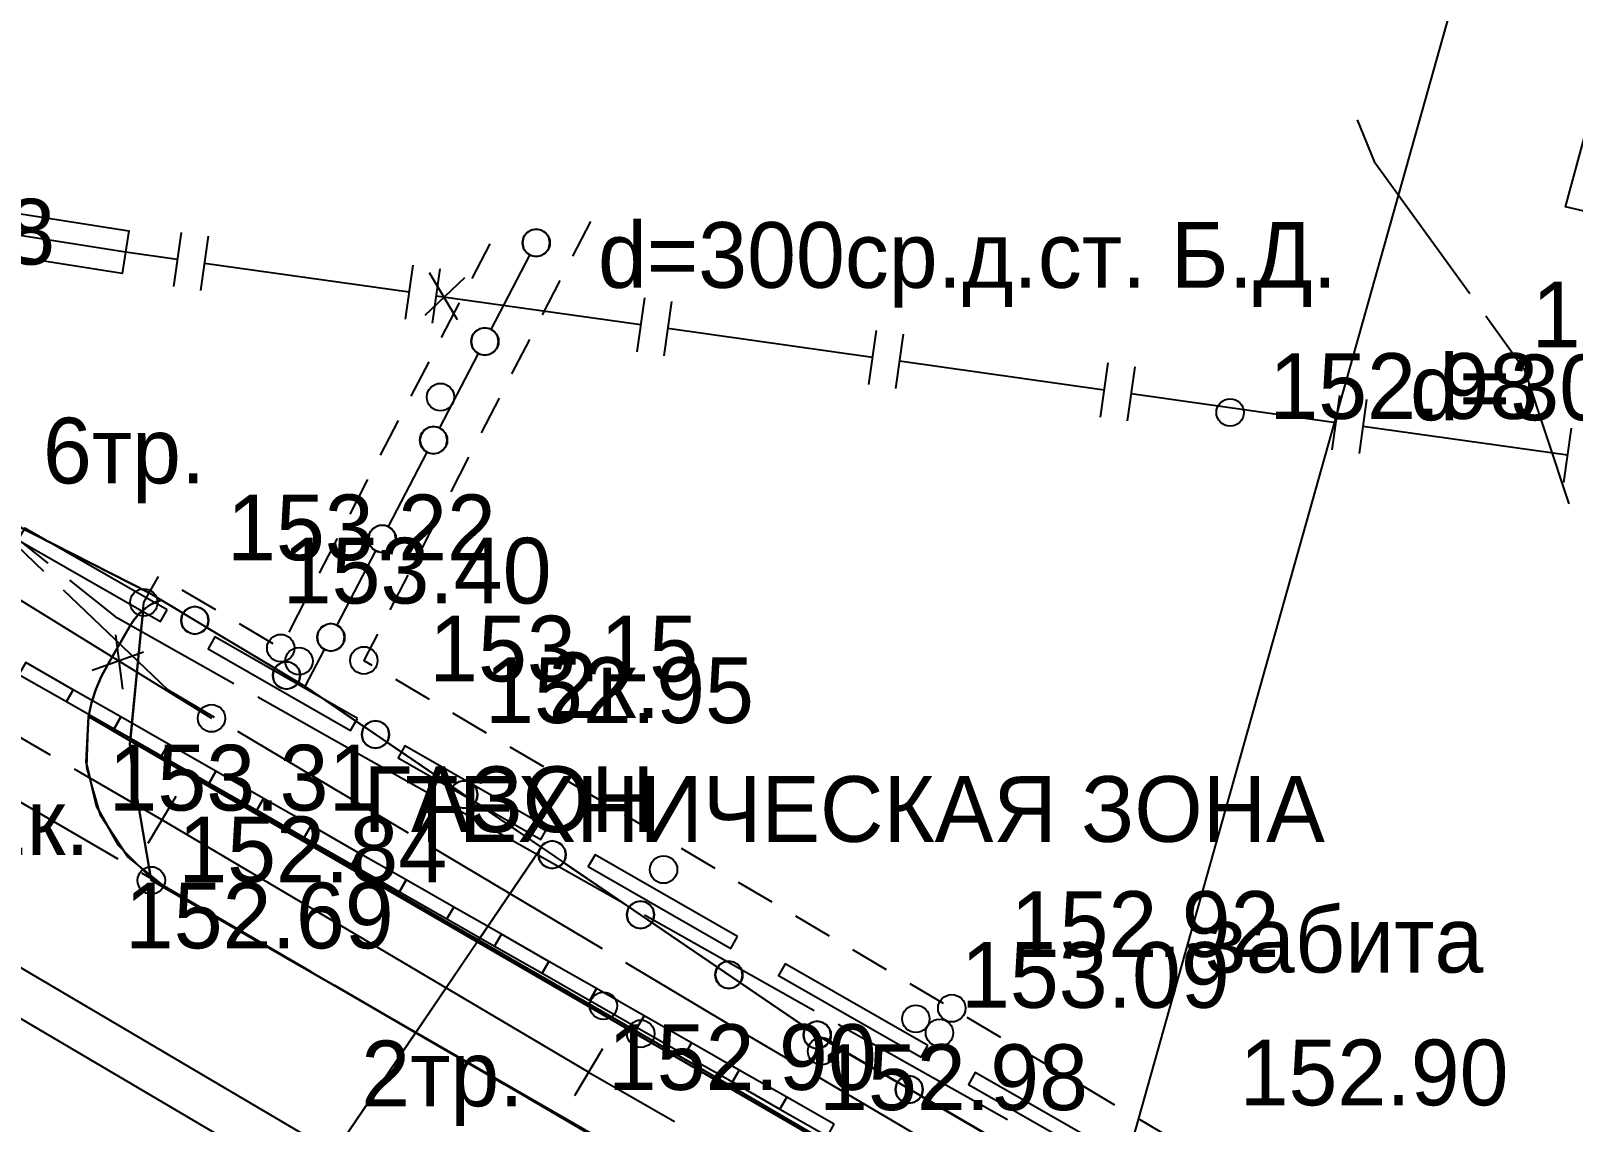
# Model space of a CAD drawing. Header units: metres. Extents: x -2743 to 126, y 13412 to 13916.
# Drawn here: x -1975.53 to -1947.38, y 13703.82 to 13723.75 of the extents above; entities that cross this region are included whole.
import ezdxf

# ---------------------------------------------------------------- set-up
doc = ezdxf.new("R2010")
doc.units = ezdxf.units.M
for name, color, linetype in [('link-улица Берзарина_Граница работ$0$ГП_Граница проектирования', 7, 'Continuous'), ('link-улица Берзарина_Покрытия — Новые$0$ДВ_ПП_Газон_Р', 7, 'Continuous'), ('link-улица Берзарина_Покрытия — Новые$0$ДВ_ПП_Газон_У за счет АБ_ПЧ', 7, 'Continuous'), ('link-улица Берзарина_Покрытия — Новые$0$ДВ_ПП_Газон_У за счет АБ_ТР', 7, 'Continuous'), ('link-улица Берзарина_Покрытия — Новые$0$ДВ_ПП_Тип2_Р_покрытия_ПЧ_Местные', 7, 'Continuous'), ('link-улица Берзарина_Покрытия — Новые$0$ДВ_ПП_Тип5_Р ТР', 7, 'Continuous'), ('link-улица Берзарина_Покрытия — Новые$0$ДВ_ПП_Тип6_У_ТР_3м за счет АБ_ПЧ', 7, 'Continuous'), ('link_улица Берзарина_борта$0$ДВ_ГП_П_Борт_БР100.30.15', 7, 'Continuous'), ('link_улица Берзарина_борта$0$ДВ_ГП_П_Борт_Пониженный_бетонный', 7, 'Continuous'), ('output[1-12]_3_ДЖКХ-24_03233kl$0$Красные линии', 7, 'Continuous'), ('output[1-12]_3_ДЖКХ-24_03233tp$0$Горизонтали', 7, 'Continuous'), ('output[1-12]_3_ДЖКХ-24_03233tp$0$Граница улицы', 7, 'Continuous'), ('output[1-12]_3_ДЖКХ-24_03233tp$0$Здания', 7, 'Continuous'), ('output[1-12]_3_ДЖКХ-24_03233tp$0$Леса и газоны', 7, 'Continuous'), ('output[1-12]_3_ДЖКХ-24_03233tp$0$Ограды', 7, 'Continuous'), ('output[1-12]_3_ДЖКХ-24_03233tp$0$Отдельно стоящее дерево', 7, 'Continuous'), ('output[1-12]_3_ДЖКХ-24_03233tp$0$Светофоры', 7, 'Continuous'), ('output[1-12]_3_ДЖКХ-24_03233tp$0$Указатель подз коммуникаций', 7, 'Continuous'), ('output[1-12]_3_ДЖКХ-24_03233tp$0$Фонтаны', 7, 'Continuous'), ('output[1-12]_3_ДЖКХ-24_03233up$0$Водопровод', 7, 'Continuous'), ('output[1-12]_3_ДЖКХ-24_03233up$0$Водосток', 7, 'Continuous'), ('output[1-12]_3_ДЖКХ-24_03233up$0$Газопровод', 7, 'Continuous'), ('output[1-12]_3_ДЖКХ-24_03233up$0$Кабель связи', 7, 'Continuous'), ('output[1-12]_3_ДЖКХ-24_03233up$0$Кабель электрический', 7, 'Continuous'), ('output[19-22]_3_ДЖКХ-25_01840up$0$Газопровод', 7, 'Continuous')]:
    doc.layers.add(name, color=color, linetype=linetype)

msp = doc.modelspace()

# ---------------------------------------------------------------- linework, layer by layer
at = {"layer": 'link-улица Берзарина_Граница работ$0$ГП_Граница проектирования'}
msp.add_lwpolyline([(-2019.498, 13739.951), (-1992.683, 13724.563), (-1993.025, 13723.061), (-1989.311, 13720.972), (-1989.011, 13722.383), (-1976.881, 13715.27), (-1973.36, 13713.48), (-1970.524, 13711.775), (-1964.403, 13707.609), (-1961.177, 13705.413), (-1954.441, 13701.473), (-1945.987, 13696.555), (-1937.518, 13691.64), (-1925.652, 13684.776), (-1910.389, 13675.967)], dxfattribs=at)
at = {"layer": 'link-улица Берзарина_Покрытия — Новые$0$ДВ_ПП_Газон_Р'}
for points in [[(-1973.156, 13713.357), (-1973.244, 13713.323), (-1973.329, 13713.281), (-1973.409, 13713.232), (-1973.484, 13713.175), (-1973.536, 13712.647), (-1973.715, 13710.821), (-1967.362, 13707.147), (-1966.214, 13708.841), (-1970.524, 13711.775), (-1973.156, 13713.357)], [(-1945.987, 13696.555), (-1954.441, 13701.473), (-1961.177, 13705.413), (-1964.403, 13707.609), (-1966.214, 13708.841), (-1967.362, 13707.147), (-1963.504, 13704.916), (-1952.617, 13698.568), (-1946.616, 13695.072), (-1938.673, 13690.466), (-1937.641, 13691.711), (-1945.987, 13696.555)]]:
    msp.add_lwpolyline(points, close=True, dxfattribs=at)
at = {"layer": 'link-улица Берзарина_Покрытия — Новые$0$ДВ_ПП_Газон_У за счет АБ_ПЧ'}
msp.add_lwpolyline([(-1973.536, 13712.647), (-1973.484, 13713.175), (-1973.548, 13713.116), (-1973.607, 13713.052), (-1973.66, 13712.983), (-1973.707, 13712.91), (-1974.129, 13712.182), (-1974.248, 13711.956), (-1974.347, 13711.721), (-1974.425, 13711.479), (-1974.483, 13711.23), (-1973.718, 13710.787), (-1973.536, 13712.647)], close=True, dxfattribs=at)
at = {"layer": 'link-улица Берзарина_Покрытия — Новые$0$ДВ_ПП_Газон_У за счет АБ_ТР'}
for points in [[(-1973.715, 13710.821), (-1973.718, 13710.787), (-1967.384, 13707.114), (-1967.362, 13707.147), (-1973.715, 13710.821)], [(-1967.362, 13707.147), (-1967.384, 13707.114), (-1946.616, 13695.072), (-1952.617, 13698.568), (-1963.504, 13704.916), (-1967.362, 13707.147)]]:
    msp.add_lwpolyline(points, close=True, dxfattribs=at)
at = {"layer": 'link-улица Берзарина_Покрытия — Новые$0$ДВ_ПП_Тип2_Р_покрытия_ПЧ_Местные'}
msp.add_lwpolyline([(-1975.811, 13697.461), (-1974.442, 13696.702), (-1968.509, 13705.455), (-1968.509, 13705.455), (-1969.287, 13705.905), (-1973.334, 13708.237), (-1973.342, 13708.282), (-1973.933, 13708.875), (-1974.332, 13709.594), (-1974.521, 13710.394), (-1974.483, 13711.23), (-1974.425, 13711.479), (-1974.347, 13711.721), (-1974.248, 13711.956), (-1974.129, 13712.182), (-1973.707, 13712.91), (-1973.66, 13712.983), (-1973.607, 13713.052), (-1973.548, 13713.116), (-1973.484, 13713.175), (-1973.47, 13713.313), (-1973.371, 13713.486), (-1976.881, 13715.27)], dxfattribs=at)
msp.add_lwpolyline([(-1968.509, 13705.455), (-1974.442, 13696.702), (-1969.4, 13693.907), (-1965.206, 13691.517), (-1962.573, 13689.976), (-1952.591, 13684.129), (-1946.762, 13680.709), (-1939.969, 13688.903), (-1940.95, 13689.475), (-1968.509, 13705.455)], close=True, dxfattribs=at)
at = {"layer": 'link-улица Берзарина_Покрытия — Новые$0$ДВ_ПП_Тип5_Р ТР'}
for points in [[(-1973.718, 13710.787), (-1973.724, 13710.733), (-1973.675, 13710.239), (-1973.342, 13708.282), (-1973.267, 13708.227), (-1973.19, 13708.175), (-1973.112, 13708.124), (-1973.032, 13708.077), (-1968.503, 13705.464), (-1967.384, 13707.114), (-1973.718, 13710.787)], [(-1930.179, 13685.493), (-1931.226, 13683.837), (-1939.967, 13688.905), (-1940.95, 13689.475), (-1956.883, 13698.761), (-1968.508, 13705.457), (-1967.384, 13707.114), (-1946.616, 13695.072), (-1946.436, 13694.967), (-1938.686, 13690.451), (-1937.965, 13690.031), (-1930.179, 13685.493)]]:
    msp.add_lwpolyline(points, close=True, dxfattribs=at)
at = {"layer": 'link-улица Берзарина_Покрытия — Новые$0$ДВ_ПП_Тип6_У_ТР_3м за счет АБ_ПЧ'}
msp.add_lwpolyline([(-1973.675, 13710.239), (-1973.724, 13710.733), (-1973.718, 13710.787), (-1974.483, 13711.23), (-1974.521, 13710.394), (-1974.332, 13709.594), (-1973.933, 13708.875), (-1973.342, 13708.282), (-1973.675, 13710.239)], close=True, dxfattribs=at)
at = {"layer": 'link_улица Берзарина_борта$0$ДВ_ГП_П_Борт_БР100.30.15'}
for points in [[(-1974.483, 13711.23), (-1974.425, 13711.479), (-1974.347, 13711.721), (-1974.248, 13711.956), (-1974.129, 13712.182), (-1973.707, 13712.91), (-1973.602, 13713.058), (-1973.473, 13713.184), (-1973.323, 13713.285), (-1973.156, 13713.357)], [(-1908.484, 13673.429), (-1909.823, 13673.037), (-1911.198, 13672.963), (-1912.554, 13673.205), (-1913.835, 13673.76), (-1917.421, 13675.836), (-1920.884, 13677.841), (-1922.246, 13678.63), (-1972.988, 13708.051)]]:
    msp.add_lwpolyline(points, dxfattribs=at)
at = {"layer": 'link_улица Берзарина_борта$0$ДВ_ГП_П_Борт_Пониженный_бетонный'}
for points in [[(-1972.988, 13708.051), (-1973.04, 13708.081), (-1973.762, 13708.667), (-1974.262, 13709.426), (-1974.511, 13710.301), (-1974.483, 13711.23)], [(-1907.587, 13679.369), (-1908.162, 13677.24), (-1908.365, 13677.17), (-1908.546, 13677.06), (-1908.701, 13676.914), (-1908.822, 13676.736), (-1908.902, 13676.537), (-1908.938, 13676.328), (-1908.929, 13676.116), (-1908.874, 13675.908), (-1909.685, 13675.286), (-1910.63, 13674.976), (-1911.624, 13674.992), (-1912.583, 13675.346), (-1921.244, 13680.36), (-1974.483, 13711.23)]]:
    msp.add_lwpolyline(points, dxfattribs=at)
at = {"layer": 'output[1-12]_3_ДЖКХ-24_03233kl$0$Красные линии'}
for points in [[(-1973.042, 13713.18), (-1975.645, 13714.672), (-1975.769, 13714.455), (-1973.166, 13712.963), (-1973.042, 13713.18)], [(-1969.572, 13711.191), (-1972.174, 13712.683), (-1972.299, 13712.466), (-1969.696, 13710.974), (-1969.572, 13711.191)], [(-1974.759, 13711.72), (-1975.627, 13712.216), (-1975.751, 13711.999), (-1974.883, 13711.503), (-1974.759, 13711.72)], [(-1973.89, 13711.223), (-1974.759, 13711.72), (-1974.883, 13711.503), (-1974.015, 13711.006), (-1973.89, 13711.223)], [(-1973.022, 13710.727), (-1973.89, 13711.223), (-1974.015, 13711.006), (-1973.146, 13710.51), (-1973.022, 13710.727)], [(-1972.154, 13710.231), (-1973.022, 13710.727), (-1973.146, 13710.51), (-1972.278, 13710.014), (-1972.154, 13710.231)], [(-1966.101, 13709.202), (-1968.704, 13710.694), (-1968.828, 13710.477), (-1966.225, 13708.985), (-1966.101, 13709.202)], [(-1971.286, 13709.735), (-1972.154, 13710.231), (-1972.278, 13710.014), (-1971.41, 13709.518), (-1971.286, 13709.735)], [(-1970.417, 13709.239), (-1971.286, 13709.735), (-1971.41, 13709.518), (-1970.541, 13709.022), (-1970.417, 13709.239)], [(-1969.549, 13708.743), (-1970.417, 13709.239), (-1970.541, 13709.022), (-1969.673, 13708.526), (-1969.549, 13708.743)], [(-1968.681, 13708.247), (-1969.549, 13708.743), (-1969.673, 13708.526), (-1968.805, 13708.03), (-1968.681, 13708.247)], [(-1962.631, 13707.213), (-1965.233, 13708.705), (-1965.358, 13708.488), (-1962.755, 13706.996), (-1962.631, 13707.213)], [(-1967.813, 13707.751), (-1968.681, 13708.247), (-1968.805, 13708.03), (-1967.937, 13707.534), (-1967.813, 13707.751)], [(-1966.944, 13707.254), (-1967.813, 13707.751), (-1967.937, 13707.534), (-1967.068, 13707.037), (-1966.944, 13707.254)], [(-1966.076, 13706.758), (-1966.944, 13707.254), (-1967.068, 13707.037), (-1966.2, 13706.541), (-1966.076, 13706.758)], [(-1965.208, 13706.262), (-1966.076, 13706.758), (-1966.2, 13706.541), (-1965.332, 13706.045), (-1965.208, 13706.262)], [(-1959.16, 13705.224), (-1961.763, 13706.716), (-1961.887, 13706.499), (-1959.284, 13705.007), (-1959.16, 13705.224)], [(-1964.34, 13705.766), (-1965.208, 13706.262), (-1965.332, 13706.045), (-1964.464, 13705.549), (-1964.34, 13705.766)], [(-1963.471, 13705.27), (-1964.34, 13705.766), (-1964.464, 13705.549), (-1963.595, 13705.053), (-1963.471, 13705.27)], [(-1962.603, 13704.774), (-1963.471, 13705.27), (-1963.595, 13705.053), (-1962.727, 13704.557), (-1962.603, 13704.774)], [(-1961.735, 13704.278), (-1962.603, 13704.774), (-1962.727, 13704.557), (-1961.859, 13704.061), (-1961.735, 13704.278)], [(-1955.69, 13703.235), (-1958.293, 13704.727), (-1958.417, 13704.51), (-1955.814, 13703.018), (-1955.69, 13703.235)], [(-1960.867, 13703.782), (-1961.735, 13704.278), (-1961.859, 13704.061), (-1960.991, 13703.564), (-1960.867, 13703.782)]]:
    msp.add_lwpolyline(points, close=True, dxfattribs=at)
at = {"layer": 'output[1-12]_3_ДЖКХ-24_03233tp$0$Горизонтали'}
for centre in [(-1953.642, 13716.782), (-1973.47, 13713.313), (-1970.972, 13712.48), (-1969.455, 13712.255), (-1973.334, 13708.237), (-1958.723, 13705.901), (-1964.4, 13705.437), (-1961.101, 13705.119)]:
    msp.add_circle(centre, 0.25, dxfattribs=at)
at = {"layer": 'output[1-12]_3_ДЖКХ-24_03233tp$0$Граница улицы'}
for points in [[(-1965.319, 13720.272), (-1965.646, 13719.64)], [(-1967.477, 13719.231), (-1967.15, 13719.863)], [(-1965.875, 13719.195), (-1966.201, 13718.563)], [(-1968.034, 13718.154), (-1967.707, 13718.787)], [(-1966.43, 13718.118), (-1966.757, 13717.486)], [(-1968.592, 13717.078), (-1968.264, 13717.71)], [(-1966.986, 13717.041), (-1967.312, 13716.409)], [(-1969.149, 13716.002), (-1968.821, 13716.634)], [(-1967.542, 13715.964), (-1967.868, 13715.332)], [(-1969.706, 13714.926), (-1969.379, 13715.558)], [(-1968.097, 13714.887), (-1968.423, 13714.255)], [(-1970.263, 13713.85), (-1969.936, 13714.482)], [(-1973.487, 13713.145), (-1973.47, 13713.313), (-1973.375, 13713.489), (-1973.2, 13713.784)], [(-1968.653, 13713.81), (-1968.979, 13713.178)], [(-1972.774, 13713.545), (-1972.161, 13713.183)], [(-1970.82, 13712.773), (-1970.493, 13713.406)], [(-1971.731, 13712.929), (-1971.118, 13712.566)], [(-1973.605, 13711.939), (-1973.536, 13712.647)], [(-1969.208, 13712.733), (-1969.455, 13712.255), (-1969.306, 13712.167)], [(-1968.875, 13711.912), (-1968.263, 13711.549)], [(-1973.724, 13710.733), (-1973.715, 13710.821), (-1973.654, 13711.441)], [(-1967.833, 13711.294), (-1967.22, 13710.932)], [(-1973.715, 13710.821), (-1973.383, 13710.628)], [(-1966.79, 13710.677), (-1966.177, 13710.314)], [(-1973.556, 13709.537), (-1973.675, 13710.239)], [(-1972.951, 13710.377), (-1972.596, 13710.171), (-1972.286, 13709.992)], [(-1965.747, 13710.06), (-1965.134, 13709.697)], [(-1971.853, 13709.742), (-1971.188, 13709.358)], [(-1964.704, 13709.442), (-1964.092, 13709.08)], [(-1973.352, 13708.342), (-1973.472, 13709.044)], [(-1970.755, 13709.108), (-1970.09, 13708.724)], [(-1963.661, 13708.825), (-1963.049, 13708.462)], [(-1969.657, 13708.474), (-1968.992, 13708.09)], [(-1962.619, 13708.207), (-1962.006, 13707.845)], [(-1972.377, 13707.685), (-1972.994, 13708.041)], [(-1968.559, 13707.839), (-1967.894, 13707.455)], [(-1961.576, 13707.59), (-1960.963, 13707.227)], [(-1971.327, 13707.08), (-1971.944, 13707.436)], [(-1967.461, 13707.205), (-1966.796, 13706.821)], [(-1970.277, 13706.476), (-1970.894, 13706.831)], [(-1960.533, 13706.973), (-1959.921, 13706.61)], [(-1966.364, 13706.571), (-1965.699, 13706.187)], [(-1969.227, 13705.871), (-1969.844, 13706.226)], [(-1959.49, 13706.355), (-1958.878, 13705.993)], [(-1965.266, 13705.936), (-1964.601, 13705.552)], [(-1968.177, 13705.266), (-1968.794, 13705.621)], [(-1958.447, 13705.738), (-1957.835, 13705.375)], [(-1964.168, 13705.302), (-1964.063, 13705.242), (-1963.504, 13704.916)], [(-1957.405, 13705.12), (-1956.792, 13704.758)], [(-1967.127, 13704.661), (-1967.743, 13705.016)], [(-1963.072, 13704.664), (-1962.409, 13704.277)], [(-1956.362, 13704.503), (-1955.749, 13704.14)], [(-1966.077, 13704.056), (-1966.693, 13704.412)], [(-1961.977, 13704.025), (-1961.313, 13703.638)], [(-1955.319, 13703.886), (-1954.707, 13703.523)]]:
    msp.add_lwpolyline(points, dxfattribs=at)
at = {"layer": 'output[1-12]_3_ДЖКХ-24_03233tp$0$Здания'}
msp.add_lwpolyline([(-1940.705, 13718.928), (-1947.363, 13720.502), (-1947.522, 13720.54), (-1944.869, 13730.316), (-1944.712, 13730.278), (-1940.203, 13729.18)], dxfattribs=at)
at = {"layer": 'output[1-12]_3_ДЖКХ-24_03233tp$0$Леса и газоны'}
msp.add_circle((-1968.056, 13717.064), 0.25, dxfattribs=at)
at = {"layer": 'output[1-12]_3_ДЖКХ-24_03233tp$0$Ограды'}
for points in [[(-1966.057, 13719.88), (-1966.076, 13719.977), (-1966.13, 13720.057), (-1966.209, 13720.11), (-1966.307, 13720.13), (-1966.404, 13720.11), (-1966.484, 13720.057), (-1966.537, 13719.977), (-1966.557, 13719.88), (-1966.537, 13719.782), (-1966.484, 13719.703), (-1966.404, 13719.649), (-1966.307, 13719.63), (-1966.209, 13719.649), (-1966.13, 13719.703), (-1966.076, 13719.782), (-1966.057, 13719.88)], [(-1966.994, 13718.079), (-1967.014, 13718.176), (-1967.067, 13718.256), (-1967.147, 13718.309), (-1967.244, 13718.329), (-1967.341, 13718.309), (-1967.421, 13718.256), (-1967.474, 13718.176), (-1967.494, 13718.079), (-1967.474, 13717.981), (-1967.421, 13717.902), (-1967.341, 13717.848), (-1967.244, 13717.829), (-1967.147, 13717.848), (-1967.067, 13717.902), (-1967.014, 13717.981), (-1966.994, 13718.079)], [(-1967.931, 13716.278), (-1967.951, 13716.375), (-1968.004, 13716.455), (-1968.084, 13716.508), (-1968.181, 13716.528), (-1968.278, 13716.508), (-1968.358, 13716.455), (-1968.411, 13716.375), (-1968.431, 13716.278), (-1968.411, 13716.18), (-1968.358, 13716.101), (-1968.278, 13716.047), (-1968.181, 13716.028), (-1968.084, 13716.047), (-1968.004, 13716.101), (-1967.951, 13716.18), (-1967.931, 13716.278)], [(-1968.868, 13714.477), (-1968.888, 13714.574), (-1968.941, 13714.653), (-1969.021, 13714.707), (-1969.118, 13714.727), (-1969.215, 13714.707), (-1969.295, 13714.653), (-1969.349, 13714.574), (-1969.368, 13714.477), (-1969.349, 13714.379), (-1969.295, 13714.3), (-1969.215, 13714.246), (-1969.118, 13714.227), (-1969.021, 13714.246), (-1968.941, 13714.3), (-1968.888, 13714.379), (-1968.868, 13714.477)], [(-1972.289, 13712.986), (-1972.309, 13713.084), (-1972.362, 13713.163), (-1972.442, 13713.217), (-1972.539, 13713.236), (-1972.636, 13713.217), (-1972.716, 13713.163), (-1972.769, 13713.084), (-1972.789, 13712.986), (-1972.769, 13712.889), (-1972.716, 13712.81), (-1972.636, 13712.756), (-1972.539, 13712.736), (-1972.442, 13712.756), (-1972.362, 13712.81), (-1972.309, 13712.889), (-1972.289, 13712.986)], [(-1969.805, 13712.676), (-1969.825, 13712.773), (-1969.879, 13712.852), (-1969.958, 13712.906), (-1970.055, 13712.926), (-1970.153, 13712.906), (-1970.232, 13712.852), (-1970.286, 13712.773), (-1970.305, 13712.676), (-1970.286, 13712.578), (-1970.232, 13712.499), (-1970.153, 13712.445), (-1970.055, 13712.426), (-1969.958, 13712.445), (-1969.879, 13712.499), (-1969.825, 13712.578), (-1969.805, 13712.676)], [(-1970.617, 13711.981), (-1970.636, 13712.078), (-1970.69, 13712.158), (-1970.769, 13712.211), (-1970.867, 13712.231), (-1970.964, 13712.211), (-1971.044, 13712.158), (-1971.097, 13712.078), (-1971.117, 13711.981), (-1971.097, 13711.884), (-1971.044, 13711.804), (-1970.964, 13711.751), (-1970.867, 13711.731), (-1970.769, 13711.751), (-1970.69, 13711.804), (-1970.636, 13711.884), (-1970.617, 13711.981)], [(-1968.992, 13710.902), (-1969.011, 13711), (-1969.065, 13711.079), (-1969.144, 13711.133), (-1969.242, 13711.152), (-1969.339, 13711.133), (-1969.419, 13711.079), (-1969.472, 13711), (-1969.492, 13710.902), (-1969.472, 13710.805), (-1969.419, 13710.726), (-1969.339, 13710.672), (-1969.242, 13710.652), (-1969.144, 13710.672), (-1969.065, 13710.726), (-1969.011, 13710.805), (-1968.992, 13710.902)], [(-1967.379, 13709.804), (-1967.398, 13709.902), (-1967.452, 13709.981), (-1967.532, 13710.035), (-1967.629, 13710.054), (-1967.726, 13710.035), (-1967.806, 13709.981), (-1967.859, 13709.902), (-1967.879, 13709.804), (-1967.859, 13709.707), (-1967.806, 13709.628), (-1967.726, 13709.574), (-1967.629, 13709.554), (-1967.532, 13709.574), (-1967.452, 13709.628), (-1967.398, 13709.707), (-1967.379, 13709.804)], [(-1965.766, 13708.707), (-1965.786, 13708.804), (-1965.839, 13708.883), (-1965.919, 13708.937), (-1966.016, 13708.957), (-1966.113, 13708.937), (-1966.193, 13708.883), (-1966.246, 13708.804), (-1966.266, 13708.707), (-1966.246, 13708.609), (-1966.193, 13708.53), (-1966.113, 13708.476), (-1966.016, 13708.457), (-1965.919, 13708.476), (-1965.839, 13708.53), (-1965.786, 13708.609), (-1965.766, 13708.707)], [(-1964.153, 13707.609), (-1964.173, 13707.706), (-1964.226, 13707.786), (-1964.306, 13707.839), (-1964.403, 13707.859), (-1964.5, 13707.839), (-1964.58, 13707.786), (-1964.633, 13707.706), (-1964.653, 13707.609), (-1964.633, 13707.512), (-1964.58, 13707.432), (-1964.5, 13707.379), (-1964.403, 13707.359), (-1964.306, 13707.379), (-1964.226, 13707.432), (-1964.173, 13707.512), (-1964.153, 13707.609)], [(-1962.54, 13706.511), (-1962.56, 13706.608), (-1962.613, 13706.688), (-1962.693, 13706.741), (-1962.79, 13706.761), (-1962.887, 13706.741), (-1962.967, 13706.688), (-1963.02, 13706.608), (-1963.04, 13706.511), (-1963.02, 13706.414), (-1962.967, 13706.334), (-1962.887, 13706.281), (-1962.79, 13706.261), (-1962.693, 13706.281), (-1962.613, 13706.334), (-1962.56, 13706.414), (-1962.54, 13706.511)], [(-1960.927, 13705.413), (-1960.947, 13705.511), (-1961, 13705.59), (-1961.08, 13705.644), (-1961.177, 13705.663), (-1961.274, 13705.644), (-1961.354, 13705.59), (-1961.408, 13705.511), (-1961.427, 13705.413), (-1961.408, 13705.316), (-1961.354, 13705.237), (-1961.274, 13705.183), (-1961.177, 13705.163), (-1961.08, 13705.183), (-1961, 13705.237), (-1960.947, 13705.316), (-1960.927, 13705.413)], [(-1959.249, 13704.418), (-1959.269, 13704.516), (-1959.323, 13704.595), (-1959.402, 13704.649), (-1959.499, 13704.668), (-1959.597, 13704.649), (-1959.676, 13704.595), (-1959.73, 13704.516), (-1959.749, 13704.418), (-1959.73, 13704.321), (-1959.676, 13704.241), (-1959.597, 13704.188), (-1959.499, 13704.168), (-1959.402, 13704.188), (-1959.323, 13704.241), (-1959.269, 13704.321), (-1959.249, 13704.418)]]:
    msp.add_lwpolyline(points, close=True, dxfattribs=at)
for points in [[(-1967.129, 13718.3), (-1966.422, 13719.658)], [(-1968.066, 13716.499), (-1967.359, 13717.857)], [(-1969.003, 13714.698), (-1968.297, 13716.056)], [(-1969.94, 13712.897), (-1969.234, 13714.255)], [(-1972.753, 13713.115), (-1973.375, 13713.489)], [(-1971.081, 13712.11), (-1972.325, 13712.857)], [(-1970.524, 13711.775), (-1970.171, 13712.454)], [(-1969.448, 13711.043), (-1970.524, 13711.775), (-1970.652, 13711.852)], [(-1967.835, 13709.945), (-1969.035, 13710.761)], [(-1966.222, 13708.847), (-1967.422, 13709.664)], [(-1964.61, 13707.749), (-1965.809, 13708.566)], [(-1962.997, 13706.652), (-1964.196, 13707.468)], [(-1961.384, 13705.554), (-1962.583, 13706.37)], [(-1959.715, 13704.544), (-1960.969, 13705.274)], [(-1958.029, 13703.562), (-1959.283, 13704.292)]]:
    msp.add_lwpolyline(points, dxfattribs=at)
for centre in [(-1966.307, 13719.88), (-1966.307, 13719.88), (-1967.244, 13718.079), (-1967.244, 13718.079), (-1968.181, 13716.278), (-1968.181, 13716.278), (-1969.118, 13714.477), (-1969.118, 13714.477), (-1972.539, 13712.986), (-1972.539, 13712.986), (-1970.055, 13712.676), (-1970.055, 13712.676), (-1970.867, 13711.981), (-1970.867, 13711.981), (-1969.242, 13710.902), (-1969.242, 13710.902), (-1967.629, 13709.804), (-1967.629, 13709.804), (-1966.016, 13708.707), (-1966.016, 13708.707), (-1964.403, 13707.609), (-1964.403, 13707.609), (-1962.79, 13706.511), (-1962.79, 13706.511), (-1961.177, 13705.413), (-1961.177, 13705.413), (-1959.499, 13704.418), (-1959.499, 13704.418)]:
    msp.add_circle(centre, 0.25, dxfattribs=at)
at = {"layer": 'output[1-12]_3_ДЖКХ-24_03233tp$0$Отдельно стоящее дерево'}
for centre in [(-1963.982, 13708.434), (-1959.379, 13705.708), (-1958.948, 13705.453)]:
    msp.add_circle(centre, 0.25, dxfattribs=at)
at = {"layer": 'output[1-12]_3_ДЖКХ-24_03233tp$0$Светофоры'}
msp.add_circle((-1965.082, 13705.945), 0.25, dxfattribs=at)
at = {"layer": 'output[1-12]_3_ДЖКХ-24_03233tp$0$Указатель подз коммуникаций'}
msp.add_circle((-1970.638, 13712.24), 0.25, dxfattribs=at)
at = {"layer": 'output[1-12]_3_ДЖКХ-24_03233up$0$Водопровод'}
for points in [[(-1955.426, 13703.479), (-1946.633, 13734.745)], [(-1980.25, 13709.31), (-1961.793, 13698.434)], [(-1980.453, 13708.501), (-1962.199, 13697.744)]]:
    msp.add_lwpolyline(points, dxfattribs=at)
at = {"layer": 'output[1-12]_3_ДЖКХ-24_03233up$0$Газопровод'}
for points in [[(-1992.46, 13723.049), (-1973.742, 13720.097), (-1973.866, 13719.319), (-1992.584, 13722.271), (-1992.46, 13723.049)], [(-1972.859, 13719.575), (-1973.804, 13719.708), (-1976.587, 13720.147)], [(-1972.79, 13720.07), (-1972.929, 13719.08)], [(-1972.295, 13720), (-1972.434, 13719.01)], [(-1968.63, 13718.979), (-1972.364, 13719.505)], [(-1968.561, 13719.474), (-1968.7, 13718.484)], [(-1968.065, 13719.404), (-1968.205, 13718.414)], [(-1968.337, 13718.558), (-1967.612, 13719.247)], [(-1967.743, 13718.476), (-1968.256, 13719.335)], [(-1964.401, 13718.383), (-1968.135, 13718.909)], [(-1964.331, 13718.878), (-1964.471, 13717.888)], [(-1963.836, 13718.809), (-1963.976, 13717.818)], [(-1960.172, 13717.787), (-1963.906, 13718.313)], [(-1960.102, 13718.282), (-1960.242, 13717.292)], [(-1959.607, 13718.213), (-1959.747, 13717.222)], [(-1955.943, 13717.191), (-1959.677, 13717.718)], [(-1955.873, 13717.687), (-1956.013, 13716.696)], [(-1955.378, 13717.617), (-1955.518, 13716.627)], [(-1951.714, 13716.596), (-1955.448, 13717.122)], [(-1951.644, 13717.091), (-1951.784, 13716.101)], [(-1951.149, 13717.021), (-1951.288, 13716.031)], [(-1947.485, 13716), (-1951.219, 13716.526)], [(-1947.415, 13716.495), (-1947.554, 13715.505)]]:
    msp.add_lwpolyline(points, dxfattribs=at)
at = {"layer": 'output[1-12]_3_ДЖКХ-24_03233up$0$Кабель связи'}
for points in [[(-1975.821, 13713.416), (-1972.236, 13711.197)], [(-1973.986, 13712.72), (-1973.862, 13711.727)], [(-1973.475, 13712.406), (-1974.416, 13712.068)]]:
    msp.add_lwpolyline(points, dxfattribs=at)
msp.add_circle((-1972.236, 13711.197), 0.25, dxfattribs=at)
at = {"layer": 'output[1-12]_3_ДЖКХ-24_03233up$0$Кабель электрический'}
for points in [[(-1951.32, 13722.126), (-1951.009, 13721.365), (-1949.268, 13718.954)], [(-1948.976, 13718.549), (-1948.272, 13717.574), (-1947.46, 13715.111)], [(-1975.297, 13713.881), (-1976.607, 13715.132)], [(-1975.215, 13714.029), (-1976.607, 13715.132)], [(-1972.182, 13711.21), (-1973.03, 13711.716), (-1974.936, 13713.536)], [(-1971.825, 13711.828), (-1973.95, 13713.027), (-1974.823, 13713.718)], [(-1975.172, 13710.522), (-1978.362, 13712.378)], [(-1968.295, 13709.837), (-1969.513, 13710.524), (-1971.39, 13711.583)], [(-1968.641, 13709.099), (-1971.752, 13710.954)], [(-1973.936, 13708.622), (-1977.024, 13710.423)], [(-1973.144, 13709.342), (-1974.739, 13710.27)], [(-1972.889, 13709.772), (-1973.399, 13708.912)], [(-1964.765, 13707.846), (-1967.859, 13709.591)], [(-1965.353, 13704.733), (-1973.144, 13709.342)], [(-1965.1, 13706.988), (-1968.211, 13708.843)], [(-1970.417, 13706.57), (-1973.504, 13708.371)], [(-1961.235, 13705.854), (-1964.329, 13707.6)], [(-1961.556, 13704.882), (-1962.856, 13705.65), (-1964.67, 13706.732)], [(-1966.899, 13704.516), (-1968.356, 13705.368), (-1969.985, 13706.318)], [(-1957.705, 13703.863), (-1960.799, 13705.608)], [(-1965.098, 13705.163), (-1965.608, 13704.303)], [(-1965.353, 13704.733), (-1963.786, 13703.836)], [(-1958.007, 13702.785), (-1961.126, 13704.627)], [(-1963.383, 13702.458), (-1966.468, 13704.263)]]:
    msp.add_lwpolyline(points, dxfattribs=at)

# ---------------------------------------------------------------- texts
at = {"layer": 'output[1-12]_3_ДЖКХ-24_03233kl$0$Красные линии'}
msp.add_text('ТЕХНИЧЕСКАЯ ЗОНА', height=1.2, dxfattribs=at).set_placement((-1968.701, 13708.941))
at = {"layer": 'output[1-12]_3_ДЖКХ-24_03233tp$0$Горизонтали'}
for s, p in [('153.18', (-1979.998, 13719.484)), ('152.97', (-1948.135, 13717.974)), ('152.98', (-1952.927, 13716.665)), ('153.22', (-1971.952, 13714.084)), ('153.40', (-1970.936, 13713.294)), ('153.15', (-1968.262, 13711.871)), ('152.95', (-1967.242, 13711.11)), ('153.31', (-1974.115, 13709.513)), ('152.84', (-1972.842, 13708.203)), ('152.69', (-1973.817, 13706.996)), ('152.92', (-1957.648, 13706.84)), ('153.09', (-1958.555, 13705.91)), ('152.90', (-1965, 13704.41)), ('152.98', (-1961.144, 13704.042))]:
    msp.add_text(s, height=1.2, dxfattribs=at).set_placement(p)
at = {"layer": 'output[1-12]_3_ДЖКХ-24_03233tp$0$Леса и газоны'}
msp.add_text('ГАЗОН', height=1.2, dxfattribs=at).set_placement((-1969.463, 13709.119))
at = {"layer": 'output[1-12]_3_ДЖКХ-24_03233tp$0$Фонтаны'}
msp.add_text('152.90', height=1.2, dxfattribs=at).set_placement((-1953.468, 13704.129))
at = {"layer": 'output[1-12]_3_ДЖКХ-24_03233up$0$Водосток'}
msp.add_text('забита', height=1.2, dxfattribs=at).set_placement((-1954.09, 13706.554))
at = {"layer": 'output[1-12]_3_ДЖКХ-24_03233up$0$Газопровод'}
msp.add_text('d=300ср.д.ст. Б.Д.', height=1.2, dxfattribs=at).set_placement((-1965.181, 13719.059))
at = {"layer": 'output[1-12]_3_ДЖКХ-24_03233up$0$Кабель электрический'}
for s, p in [('6тр.', (-1975.312, 13715.487)), ('2к.', (-1966.085, 13711.2)), ('1к.', (-1976.5, 13708.702)), ('2тр.', (-1969.502, 13704.111))]:
    msp.add_text(s, height=1.2, dxfattribs=at).set_placement(p)
at = {"layer": 'output[19-22]_3_ДЖКХ-25_01840up$0$Газопровод'}
msp.add_text('d=300ср.д.ст.БД', height=1.2, dxfattribs=at).set_placement((-1950.357, 13716.64))

doc.saveas('drawing.dxf')
